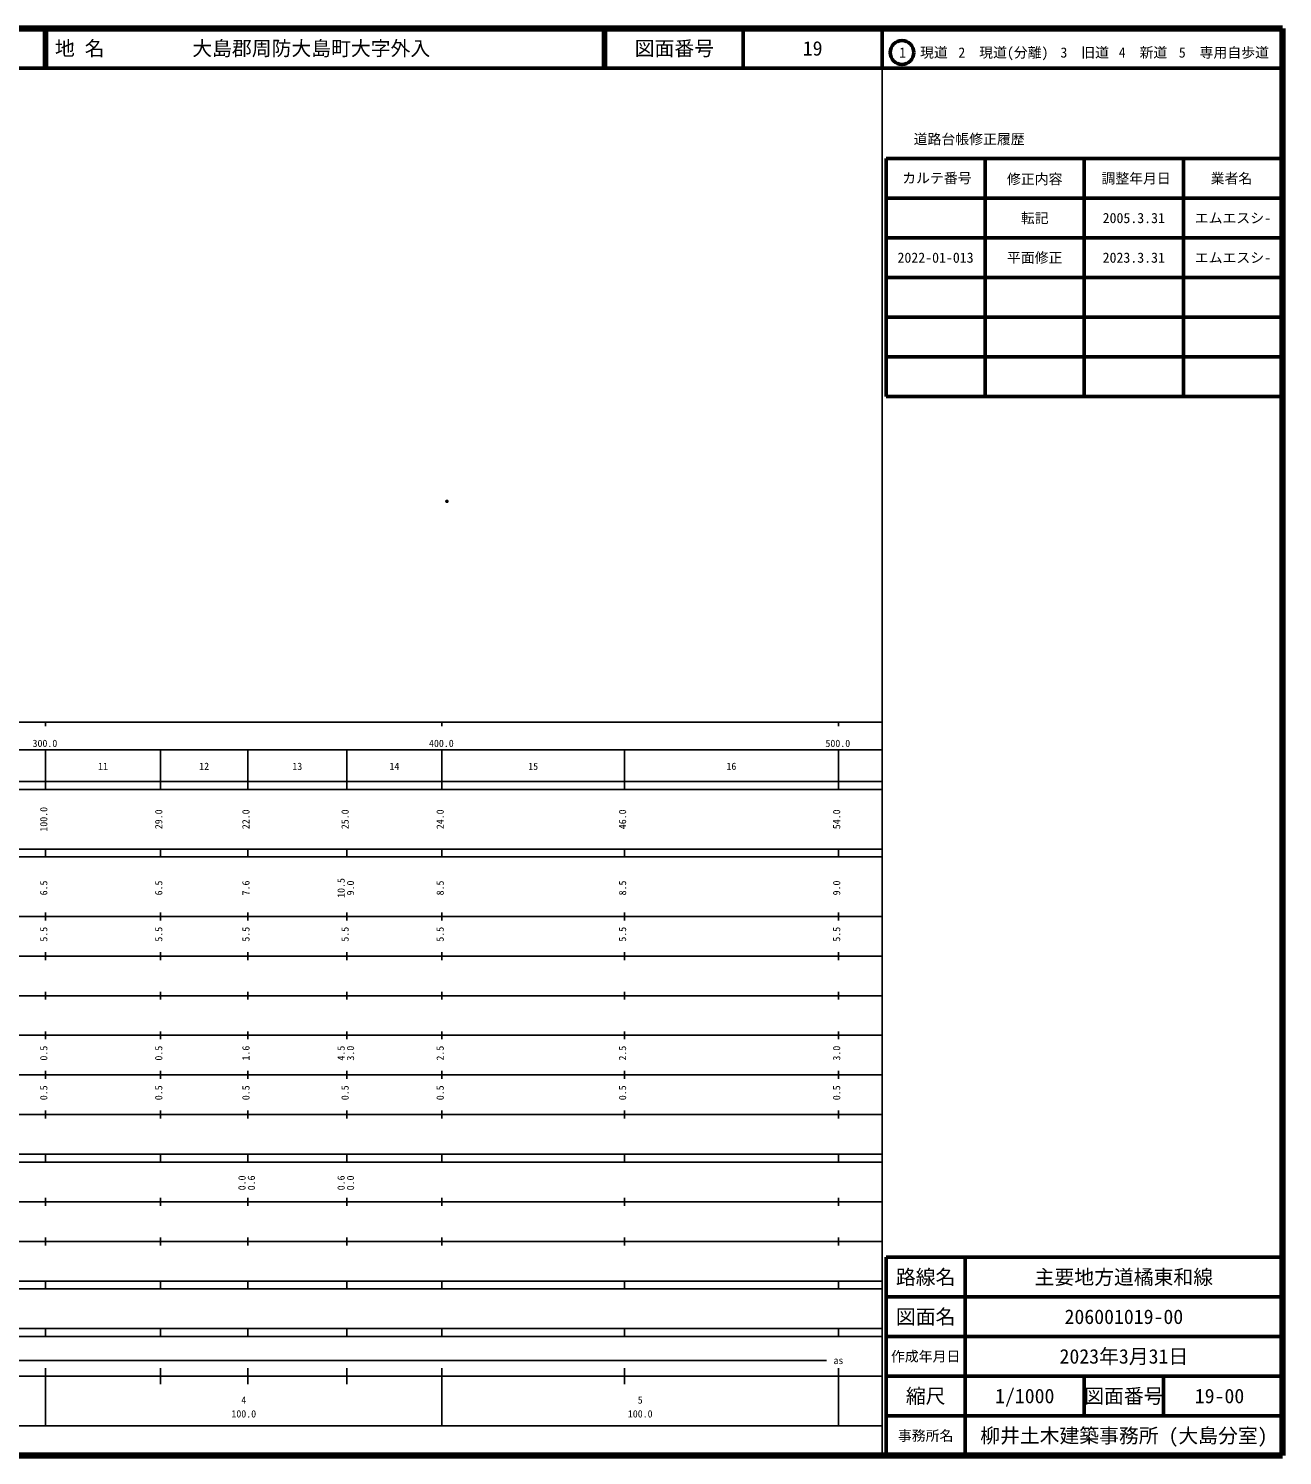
# Model space of a CAD drawing. Units: millimetres on the paper, enlarged 1000 times. Extents: x 40000 to 680000, y 20000 to 380000.
# Drawn here: x 363711 to 680000, y 20000 to 380000 of the extents above; entities that cross this region are included whole.
import ezdxf
from ezdxf.enums import TextEntityAlignment as Align

# ---------------------------------------------------------------- set-up
doc = ezdxf.new("R2010")
doc.units = ezdxf.units.MM
doc.header["$LTSCALE"] = 1000
doc.header["$PDMODE"] = 32
doc.header["$PDSIZE"] = 500
doc.layers.add('M-OTRS', color=6, linetype='Continuous')
doc.layers.add('M-TTL-TXT', color=7, linetype='Continuous')
for name, color, linetype, lineweight in [('M-TTL', 2, 'Continuous', 140), ('M-TTL-BAND', 7, 'Continuous', 25), ('M-TTL-FRAM', 2, 'Continuous', 50), ('M-TTL-LINE', 7, 'Continuous', 50)]:
    doc.layers.add(name, color=color, linetype=linetype, lineweight=lineweight)
doc.styles.add('ＭＳ ゴシック', font='')
doc.styles.get('ＭＳ ゴシック').set_extended_font_data('MS Gothic')

msp = doc.modelspace()

# ---------------------------------------------------------------- linework, layer by layer
at = {"layer": 'M-OTRS'}
msp.add_point((469258, 260718), dxfattribs=at)
at = {"layer": 'M-TTL'}
for p, q in [((680000, 380000), (40000, 380000)), ((680000, 20000), (680000, 380000)), ((40000, 20000), (680000, 20000))]:
    msp.add_line(p, q, dxfattribs=at)
at = {"layer": 'M-TTL-BAND'}
for p, q in [((579000, 20000), (579000, 370000)), ((40000, 205000), (579000, 205000)), ((368000, 205000), (368000, 204000)), ((468000, 205000), (468000, 204000)), ((568000, 205000), (568000, 204000)), ((68000, 198000), (579000, 198000)), ((368000, 188000), (368000, 198000)), ((397000, 188000), (397000, 198000)), ((419000, 188000), (419000, 198000)), ((444000, 188000), (444000, 198000)), ((468000, 188000), (468000, 198000)), ((514000, 188000), (514000, 198000)), ((568000, 188000), (568000, 198000)), ((40000, 190000), (579000, 190000)), ((40000, 188000), (579000, 188000)), ((40000, 173000), (579000, 173000)), ((368000, 171000), (368000, 173000)), ((397000, 171000), (397000, 173000)), ((419000, 171000), (419000, 173000)), ((444000, 171000), (444000, 173000)), ((468000, 171000), (468000, 173000)), ((514000, 171000), (514000, 173000)), ((568000, 171000), (568000, 173000)), ((40000, 171000), (579000, 171000)), ((40000, 156000), (579000, 156000)), ((368000, 155000), (368000, 157000)), ((397000, 155000), (397000, 157000)), ((419000, 155000), (419000, 157000)), ((444000, 155000), (444000, 157000)), ((468000, 155000), (468000, 157000)), ((514000, 155000), (514000, 157000)), ((568000, 155000), (568000, 157000)), ((46000, 146000), (579000, 146000)), ((368000, 145000), (368000, 147000)), ((397000, 145000), (397000, 147000)), ((419000, 145000), (419000, 147000)), ((444000, 145000), (444000, 147000)), ((468000, 145000), (468000, 147000)), ((514000, 145000), (514000, 147000)), ((568000, 145000), (568000, 147000)), ((368000, 135000), (368000, 137000)), ((397000, 135000), (397000, 137000)), ((419000, 135000), (419000, 137000)), ((444000, 135000), (444000, 137000)), ((468000, 135000), (468000, 137000)), ((514000, 135000), (514000, 137000)), ((568000, 135000), (568000, 137000)), ((52000, 136000), (579000, 136000)), ((46000, 126000), (579000, 126000)), ((368000, 125000), (368000, 127000)), ((397000, 125000), (397000, 127000)), ((419000, 125000), (419000, 127000)), ((444000, 125000), (444000, 127000)), ((468000, 125000), (468000, 127000)), ((514000, 125000), (514000, 127000)), ((568000, 125000), (568000, 127000)), ((52000, 116000), (579000, 116000)), ((368000, 115000), (368000, 117000)), ((397000, 115000), (397000, 117000)), ((419000, 115000), (419000, 117000)), ((444000, 115000), (444000, 117000)), ((468000, 115000), (468000, 117000)), ((514000, 115000), (514000, 117000)), ((568000, 115000), (568000, 117000)), ((46000, 106000), (579000, 106000)), ((368000, 105000), (368000, 107000)), ((397000, 105000), (397000, 107000)), ((419000, 105000), (419000, 107000)), ((444000, 105000), (444000, 107000)), ((468000, 105000), (468000, 107000)), ((514000, 105000), (514000, 107000)), ((568000, 105000), (568000, 107000)), ((40000, 96000), (579000, 96000)), ((40000, 94000), (579000, 94000)), ((368000, 94000), (368000, 96000)), ((397000, 94000), (397000, 96000)), ((419000, 94000), (419000, 96000)), ((444000, 94000), (444000, 96000)), ((468000, 94000), (468000, 96000)), ((514000, 94000), (514000, 96000)), ((568000, 94000), (568000, 96000)), ((49000, 84000), (579000, 84000)), ((368000, 83000), (368000, 85000)), ((397000, 83000), (397000, 85000)), ((419000, 83000), (419000, 85000)), ((444000, 83000), (444000, 85000)), ((468000, 83000), (468000, 85000)), ((514000, 83000), (514000, 85000)), ((568000, 83000), (568000, 85000)), ((40000, 74000), (579000, 74000)), ((368000, 73000), (368000, 75000)), ((397000, 73000), (397000, 75000)), ((419000, 73000), (419000, 75000)), ((444000, 73000), (444000, 75000)), ((468000, 73000), (468000, 75000)), ((514000, 73000), (514000, 75000)), ((568000, 73000), (568000, 75000)), ((40000, 64000), (579000, 64000)), ((40000, 62000), (579000, 62000)), ((368000, 62000), (368000, 64000)), ((397000, 62000), (397000, 64000)), ((419000, 62000), (419000, 64000)), ((444000, 62000), (444000, 64000)), ((468000, 62000), (468000, 64000)), ((514000, 62000), (514000, 64000)), ((568000, 62000), (568000, 64000)), ((40000, 52000), (579000, 52000)), ((368000, 50000), (368000, 52000)), ((397000, 50000), (397000, 52000)), ((419000, 50000), (419000, 52000)), ((444000, 50000), (444000, 52000)), ((468000, 50000), (468000, 52000)), ((514000, 50000), (514000, 52000)), ((568000, 50000), (568000, 52000)), ((40000, 50000), (579000, 50000)), ((71000, 44000), (565000, 44000)), ((40000, 40000), (579000, 40000)), ((368000, 27500), (368000, 42000)), ((397000, 38000), (397000, 42000)), ((419000, 38000), (419000, 42000)), ((444000, 38000), (444000, 42000)), ((468000, 27500), (468000, 42000)), ((514000, 38000), (514000, 42000)), ((568000, 27500), (568000, 42000)), ((68000, 27500), (579000, 27500))]:
    msp.add_line(p, q, dxfattribs=at)
at = {"layer": 'M-TTL-FRAM'}
for p, q in [((580000, 347197), (580000, 287197)), ((580000, 347197), (680000, 347197)), ((580000, 287197), (680000, 287197)), ((680000, 70000), (580000, 70000)), ((580000, 70000), (580000, 20000))]:
    msp.add_line(p, q, dxfattribs=at)
at = {"layer": 'M-TTL-LINE'}
for p, q in [((367750, 380000), (367750, 370000)), ((368250, 380000), (368250, 370000)), ((508747, 380000), (508747, 370000)), ((509247, 380000), (509247, 370000)), ((543997, 380000), (543997, 370000)), ((579000, 380000), (579000, 370000)), ((40000, 370000), (680000, 370000)), ((605000, 347197), (605000, 287197)), ((630000, 347197), (630000, 287197)), ((655000, 347197), (655000, 287197)), ((580000, 337197), (680000, 337197)), ((580000, 327197), (680000, 327197)), ((580000, 317197), (680000, 317197)), ((580000, 307197), (680000, 307197)), ((580000, 297197), (680000, 297197)), ((600000, 70000), (600000, 20000)), ((680000, 60000), (580000, 60000)), ((680000, 50000), (580000, 50000)), ((680000, 40000), (580000, 40000)), ((630000, 40000), (630000, 30000)), ((650000, 40000), (650000, 30000)), ((680000, 30000), (580000, 30000))]:
    msp.add_line(p, q, dxfattribs=at)
msp.add_circle((584031, 373958), 3000, dxfattribs=at)

# ---------------------------------------------------------------- texts
at = {"layer": 'M-TTL-BAND', "style": 'ＭＳ ゴシック'}
for s, p in [('300.0', (367844, 198195)), ('400.0', (467844, 198195)), ('500.0', (567844, 198195)), ('11', (382500, 192405)), ('12', (408000, 192405)), ('13', (431500, 192405)), ('14', (456000, 192405)), ('15', (491000, 192405)), ('16', (541000, 192405)), ('as', (568000, 42500)), ('4', (418000, 32523)), ('5', (518000, 32523)), ('100.0', (418000, 29033)), ('100.0', (518000, 29033))]:
    msp.add_text(s, height=1833, dxfattribs=at).set_placement(p, align=Align.BOTTOM_CENTER)
for s, p in [('100.0', (369000, 180500)), ('29.0', (398000, 180500)), ('22.0', (420000, 180500)), ('25.0', (445000, 180500)), ('24.0', (469000, 180500)), ('46.0', (515000, 180500)), ('54.0', (569000, 180500)), ('6.5', (369000, 163174)), ('6.5', (398000, 163174)), ('7.6', (420000, 163174)), ('10.5', (444000, 163174)), ('9.0', (446370, 163174)), ('8.5', (469000, 163174)), ('8.5', (515000, 163174)), ('9.0', (569000, 163174)), ('5.5', (369000, 151500)), ('5.5', (398000, 151500)), ('5.5', (420000, 151500)), ('5.5', (445000, 151500)), ('5.5', (469000, 151500)), ('5.5', (515000, 151500)), ('5.5', (569000, 151500)), ('0.5', (369000, 121500)), ('0.5', (398000, 121500)), ('1.6', (420000, 121500)), ('4.5', (444000, 121500)), ('3.0', (446370, 121500)), ('2.5', (469000, 121500)), ('2.5', (515000, 121500)), ('3.0', (569000, 121500)), ('0.5', (369000, 111500)), ('0.5', (398000, 111500)), ('0.5', (420000, 111500)), ('0.5', (445000, 111500)), ('0.5', (469000, 111500)), ('0.5', (515000, 111500)), ('0.5', (569000, 111500)), ('0.0', (419000, 88764)), ('0.6', (421370, 88764)), ('0.6', (444000, 88764)), ('0.0', (446370, 88764))]:
    msp.add_text(s, height=1833, rotation=90, dxfattribs=at).set_placement(p, align=Align.BOTTOM_CENTER)
at = {"layer": 'M-TTL-TXT', "style": 'ＭＳ ゴシック'}
for s, p in [('地 名', (370380, 375000)), ('大島郡周防大島町大字外入', (405024, 375000))]:
    msp.add_text(s, height=3666, dxfattribs=at).set_placement(p, align=Align.MIDDLE_LEFT)
for s, height, p in [('図面番号', 3666, (526622, 375000)), ('19', 3666, (561497, 375000)), ('1\u3000現道', 2566, (589448, 373958)), ('2\u3000現道(分離)', 2566, (609619, 373958)), ('3\u3000旧道', 2566, (630121, 373958)), ('4\u3000新道', 2566, (644824, 373958)), ('5\u3000専用自歩道', 2566, (665228, 373958)), ('道路台帳修正履歴', 2566, (600968, 352113)), ('カルテ番号', 2566, (592839, 342277)), ('修正内容', 2566, (617509, 342023)), ('調整年月日', 2566, (643089, 342197)), ('業者名', 2566, (667134, 342197)), ('転記', 2566, (617500, 332197)), ('2005.3.31', 2566, (642500, 332197)), ('エムエスシ-', 2566, (667500, 332197)), ('2022-01-013', 2566, (592500, 322197)), ('平面修正', 2566, (617500, 322197)), ('2023.3.31', 2566, (642500, 322197)), ('エムエスシ-', 2566, (667500, 322197)), ('路線名', 3666, (590000, 65000)), ('主要地方道橘東和線', 3666, (640000, 65000)), ('図面名', 3666, (590000, 55000)), ('206001019-00', 3666, (640000, 55000)), ('2023年3月31日', 3666, (640000, 45000)), ('作成年月日', 2566, (590000, 45000)), ('縮尺', 3666, (590000, 35000)), ('1/1000', 3666, (615000, 35000)), ('図面番号', 3666, (640000, 35000)), ('19-00', 3666, (664125, 35000)), ('事務所名', 2566, (590000, 25000)), ('柳井土木建築事務所 (大島分室)', 3666, (640000, 25000))]:
    msp.add_text(s, height=height, dxfattribs=at).set_placement(p, align=Align.MIDDLE_CENTER)

doc.saveas('drawing.dxf')
